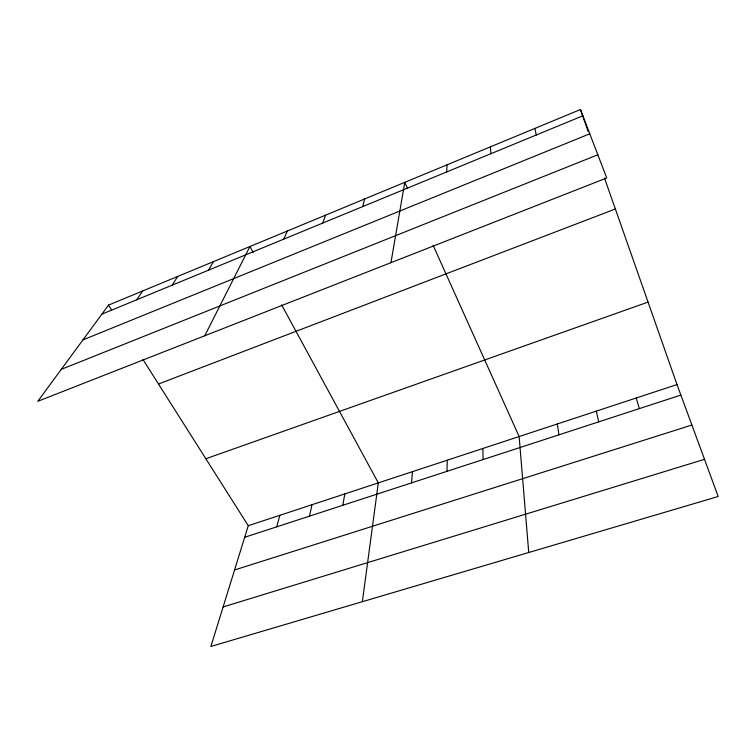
<?xml version="1.0" encoding="UTF-8"?>
<svg xmlns="http://www.w3.org/2000/svg" width="756" height="756" viewBox="0 0 756 756"><rect width="100%" height="100%" fill="white"/><g stroke="black" fill="none" stroke-linecap="round" stroke-linejoin="round"><path stroke-width="1.13" d="M446.947 471.338L447.297 460.187M446.645 171.962L447.07 164.808M411.51 482.895L412.464 471.659M362.36 601.691L378.312 482.895L281.657 304.895M390.937 262.682L404.781 182.338L407.616 188.631M342.78 505.301L344.84 493.914M309.431 516.168L312.02 504.715M276.743 526.828L279.833 515.308M362.653 206.605L364.713 198.941M142.922 359.431L248.27 525.703L210.886 646.465L718.2 496.503L677.007 384.577L604.488 178.01M322.765 223.058L325.571 215.167M283.802 239.123L287.327 231.015M204.725 335.777L249.943 246.503L253.222 252.532M208.543 270.166L213.4 261.652M172.179 285.154L177.669 276.46M136.638 299.82L142.714 290.947M108.514 305.122L37.8 401.304L606.728 177.972L580.447 109.535L108.514 305.122L111.567 309.951M101.871 314.156L582.848 115.791M82.943 339.898L589.765 133.803M61.293 369.353L597.826 154.782M158.495 384.01L615.365 208.987M205.849 458.76L648.053 302.098M248.27 525.703L677.007 384.577M244.689 537.27L680.872 395.086M234.558 569.986L691.891 425.033M223.124 606.945L704.516 459.317M433.131 245.35L519.145 436.543L528.737 552.513M580.447 109.535L588.196 131.62M636.231 397.996L639.311 408.627M596.352 411.122L598.676 421.876M534.861 128.425L536.278 135.003M557.333 423.965L558.93 434.832M490.417 146.853L490.89 153.714M482.857 448.488L483.122 459.553"/></g></svg>
